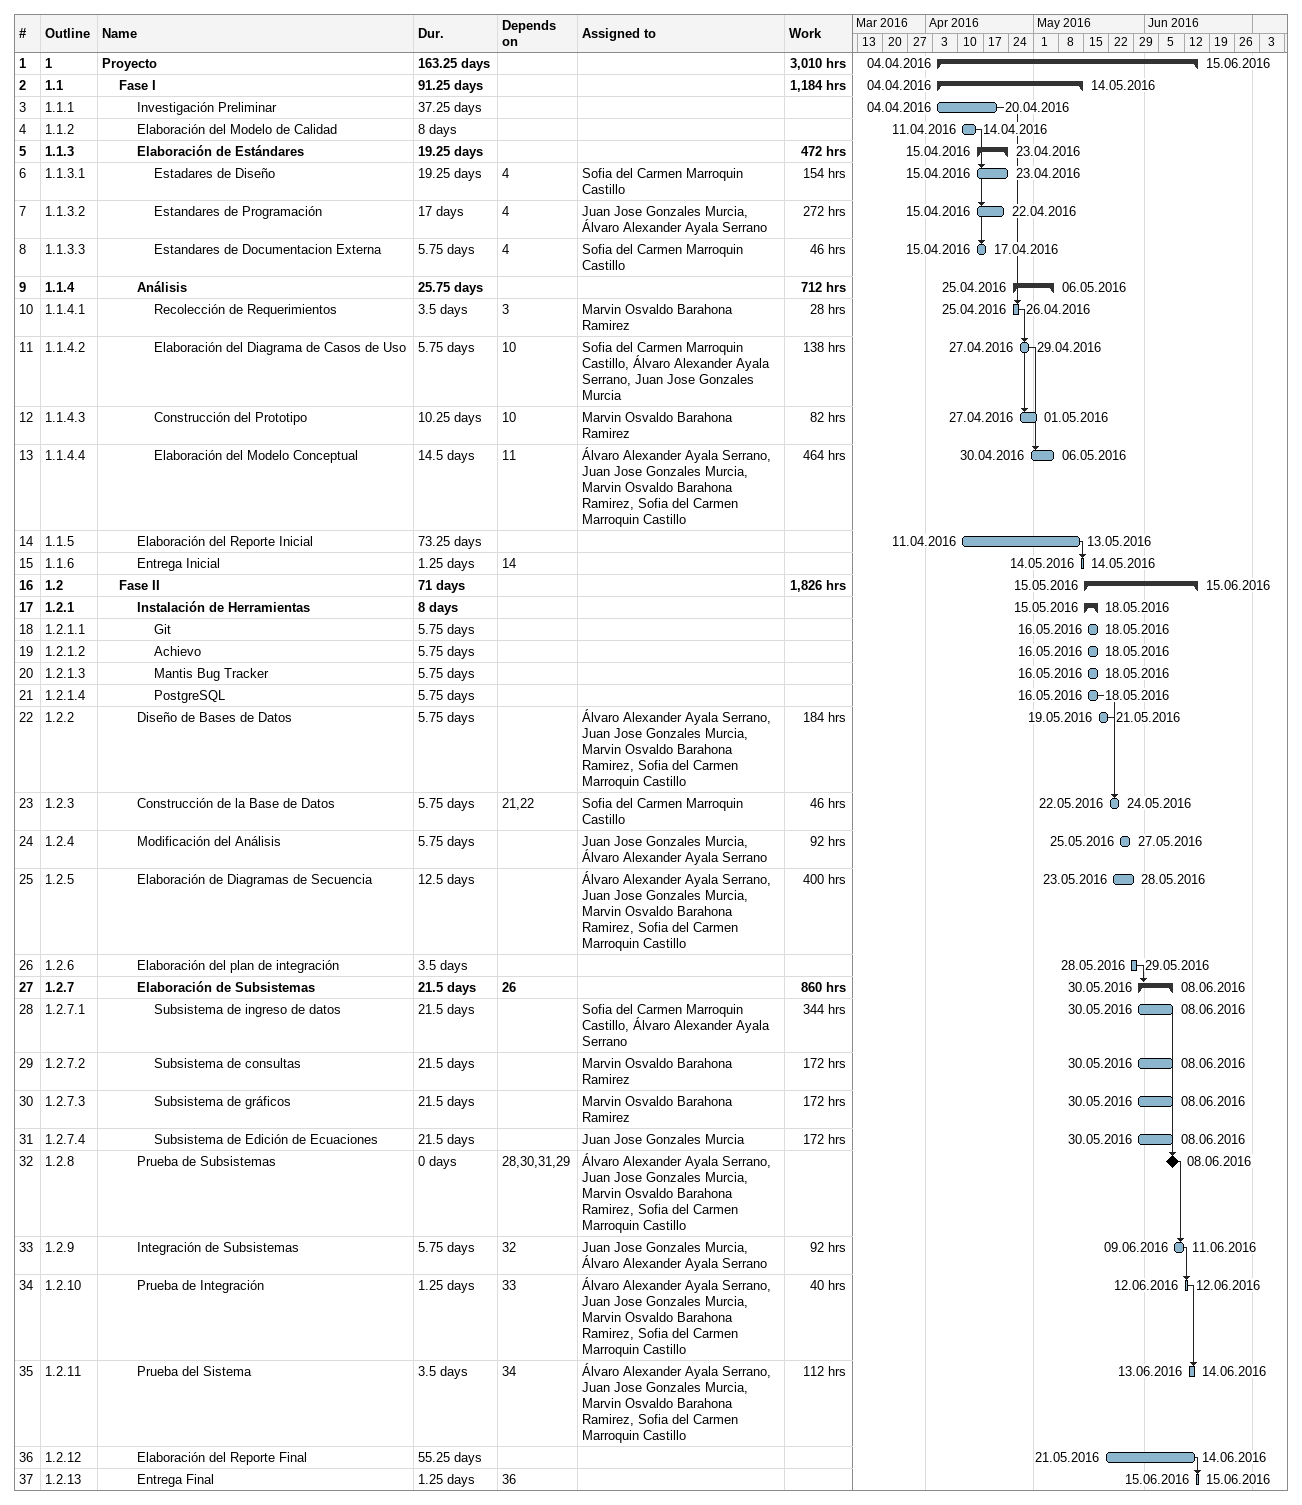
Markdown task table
| ID | WBS | Task | Duration | Start | Finish | Predecessors | Resources | Work (h) |
|---|---|---|---|---|---|---|---|---|
| 1 | 1 | **Proyecto** | 163.25d | 2016-04-04 | 2016-06-15 |  |  | 3010 |
| 2 | 1.1 | **Fase I** | 91.25d | 2016-04-04 | 2016-05-14 |  |  | 1184 |
| 3 | 1.1.1 | Investigación Preliminar | 37.25d | 2016-04-04 | 2016-04-20 |  |  |  |
| 4 | 1.1.2 | Elaboración del Modelo de Calidad | 8d | 2016-04-11 | 2016-04-14 |  |  |  |
| 5 | 1.1.3 | **Elaboración de Estándares** | 19.25d | 2016-04-15 | 2016-04-23 |  |  | 472 |
| 6 | 1.1.3.1 | Estadares de Diseño | 19.25d | 2016-04-15 | 2016-04-23 | 4 | Sofia del Carmen Marroquin Castillo | 154 |
| 7 | 1.1.3.2 | Estandares de Programación | 17d | 2016-04-15 | 2016-04-22 | 4 | Juan Jose Gonzales Murcia, Álvaro Alexander Ayala Serrano | 272 |
| 8 | 1.1.3.3 | Estandares de Documentacion Externa | 5.75d | 2016-04-15 | 2016-04-17 | 4 | Sofia del Carmen Marroquin Castillo | 46 |
| 9 | 1.1.4 | **Análisis** | 25.75d | 2016-04-25 | 2016-05-06 |  |  | 712 |
| 10 | 1.1.4.1 | Recolección de Requerimientos | 3.5d | 2016-04-25 | 2016-04-26 | 3 | Marvin Osvaldo Barahona Ramirez | 28 |
| 11 | 1.1.4.2 | Elaboración del Diagrama de Casos de Uso | 5.75d | 2016-04-27 | 2016-04-29 | 10 | Sofia del Carmen Marroquin Castillo, Álvaro Alexander Ayala Serrano, Juan Jose Gonzales Murcia | 138 |
| 12 | 1.1.4.3 | Construcción del Prototipo | 10.25d | 2016-04-27 | 2016-05-01 | 10 | Marvin Osvaldo Barahona Ramirez | 82 |
| 13 | 1.1.4.4 | Elaboración del Modelo Conceptual | 14.5d | 2016-04-30 | 2016-05-06 | 11 | Álvaro Alexander Ayala Serrano, Juan Jose Gonzales Murcia, Marvin Osvaldo Barahona Ramirez, Sofia del Carmen Marroquin Castillo | 464 |
| 14 | 1.1.5 | Elaboración del Reporte Inicial | 73.25d | 2016-04-11 | 2016-05-13 |  |  |  |
| 15 | 1.1.6 | Entrega Inicial | 1.25d | 2016-05-14 | 2016-05-14 | 14 |  |  |
| 16 | 1.2 | **Fase II** | 71d | 2016-05-15 | 2016-06-15 |  |  | 1826 |
| 17 | 1.2.1 | **Instalación de Herramientas** | 8d | 2016-05-15 | 2016-05-18 |  |  |  |
| 18 | 1.2.1.1 | Git | 5.75d | 2016-05-16 | 2016-05-18 |  |  |  |
| 19 | 1.2.1.2 | Achievo | 5.75d | 2016-05-16 | 2016-05-18 |  |  |  |
| 20 | 1.2.1.3 | Mantis Bug Tracker | 5.75d | 2016-05-16 | 2016-05-18 |  |  |  |
| 21 | 1.2.1.4 | PostgreSQL | 5.75d | 2016-05-16 | 2016-05-18 |  |  |  |
| 22 | 1.2.2 | Diseño de Bases de Datos | 5.75d | 2016-05-19 | 2016-05-21 |  | Álvaro Alexander Ayala Serrano, Juan Jose Gonzales Murcia, Marvin Osvaldo Barahona Ramirez, Sofia del Carmen Marroquin Castillo | 184 |
| 23 | 1.2.3 | Construcción de la Base de Datos | 5.75d | 2016-05-22 | 2016-05-24 | 21, 22 | Sofia del Carmen Marroquin Castillo | 46 |
| 24 | 1.2.4 | Modificación del Análisis | 5.75d | 2016-05-25 | 2016-05-27 |  | Juan Jose Gonzales Murcia, Álvaro Alexander Ayala Serrano | 92 |
| 25 | 1.2.5 | Elaboración de Diagramas de Secuencia | 12.5d | 2016-05-23 | 2016-05-28 |  | Álvaro Alexander Ayala Serrano, Juan Jose Gonzales Murcia, Marvin Osvaldo Barahona Ramirez, Sofia del Carmen Marroquin Castillo | 400 |
| 26 | 1.2.6 | Elaboración del plan de integración | 3.5d | 2016-05-28 | 2016-05-29 |  |  |  |
| 27 | 1.2.7 | **Elaboración de Subsistemas** | 21.5d | 2016-05-30 | 2016-06-08 | 26 |  | 860 |
| 28 | 1.2.7.1 | Subsistema de ingreso de datos | 21.5d | 2016-05-30 | 2016-06-08 |  | Sofia del Carmen Marroquin Castillo, Álvaro Alexander Ayala Serrano | 344 |
| 29 | 1.2.7.2 | Subsistema de consultas | 21.5d | 2016-05-30 | 2016-06-08 |  | Marvin Osvaldo Barahona Ramirez | 172 |
| 30 | 1.2.7.3 | Subsistema de gráficos | 21.5d | 2016-05-30 | 2016-06-08 |  | Marvin Osvaldo Barahona Ramirez | 172 |
| 31 | 1.2.7.4 | Subsistema de Edición de Ecuaciones | 21.5d | 2016-05-30 | 2016-06-08 |  | Juan Jose Gonzales Murcia | 172 |
| 32 | 1.2.8 | Prueba de Subsistemas | 0d | 2016-06-08 | 2016-06-08 | 28, 30, 31, 29 | Álvaro Alexander Ayala Serrano, Juan Jose Gonzales Murcia, Marvin Osvaldo Barahona Ramirez, Sofia del Carmen Marroquin Castillo |  |
| 33 | 1.2.9 | Integración de Subsistemas | 5.75d | 2016-06-09 | 2016-06-11 | 32 | Juan Jose Gonzales Murcia, Álvaro Alexander Ayala Serrano | 92 |
| 34 | 1.2.10 | Prueba de Integración | 1.25d | 2016-06-12 | 2016-06-12 | 33 | Álvaro Alexander Ayala Serrano, Juan Jose Gonzales Murcia, Marvin Osvaldo Barahona Ramirez, Sofia del Carmen Marroquin Castillo | 40 |
| 35 | 1.2.11 | Prueba del Sistema | 3.5d | 2016-06-13 | 2016-06-14 | 34 | Álvaro Alexander Ayala Serrano, Juan Jose Gonzales Murcia, Marvin Osvaldo Barahona Ramirez, Sofia del Carmen Marroquin Castillo | 112 |
| 36 | 1.2.12 | Elaboración del Reporte Final | 55.25d | 2016-05-21 | 2016-06-14 |  |  |  |
| 37 | 1.2.13 | Entrega Final | 1.25d | 2016-06-15 | 2016-06-15 | 36 |  |  |
